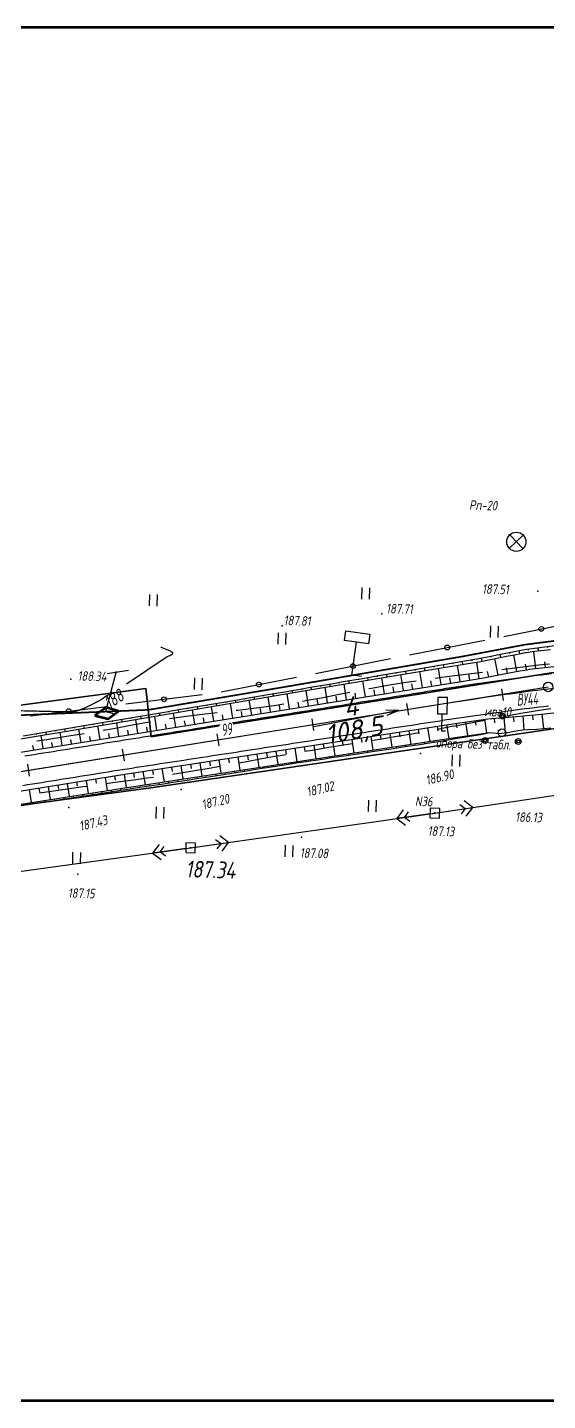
# Model space of a CAD drawing. Header units: millimetres. Extents: x 1808 to 2910, y -1045 to 155.
# Drawn here: x 2580.8 to 2689.1, y -535.7 to -249.8 of the extents above; entities that cross this region are included whole.
import ezdxf

# ---------------------------------------------------------------- set-up
doc = ezdxf.new("R2010")
doc.units = ezdxf.units.MM
doc.linetypes.add('CONTI', pattern=[0])
for name, color, linetype, lineweight in [('10', 1, 'Continuous', 35), ('КОПИЯ_ОСЬ_13_ОТКОСЫ', 7, 'Continuous', 30), ('КОПИЯ_ОСЬ_ГРАНИЦЫ_ПОЛОС', 7, 'Continuous', 30), ('ОСЬ_ВЕРХ_ПОКРЫТИЯ_ГРАНИЦЫ_ПОЛОС', 7, 'Continuous', 30), ('ОСЬ_ВЕРХ_ПОКРЫТИЯ_ОСЬ', 1, 'Continuous', 30), ('Уклоны ПЧ', 5, 'Continuous', 30)]:
    doc.layers.add(name, color=color, linetype=linetype, lineweight=lineweight)
for name, color, linetype in [('_Оформление', 7, 'Continuous'), ('_Ростелеком', 6, 'Continuous'), ('GOR_BDEFAULT', 212, 'CONTI'), ('NAD_MDEFAULT', 7, 'CONTI'), ('PI_OTDEFAULT', 172, 'CONTI'), ('PI_TTDEFAULT', 5, 'CONTI'), ('PLN_O', 7, 'CONTI'), ('SIT_LDEFAULT', 7, 'CONTI'), ('USLZNDEFAULT', 7, 'CONTI'), ('ZAPSKDEFAULT', 7, 'CONTI'), ('КОПИЯ_ОСЬ_ТАНГЕНСЫ', 1, 'Continuous'), ('ОСЬ_ВЕРХ_ПОКРЫТИЯ_ОТКОСЫ', 7, 'Continuous'), ('ОСЬ_ВЕРХ_ПОКРЫТИЯ_ПИКЕТЫ', 1, 'Continuous')]:
    doc.layers.add(name, color=color, linetype=linetype)
doc.styles.add('eskd', font='isocpeur.ttf', dxfattribs={"width": 1.2, "height": 2})
doc.styles.add('SHRFT', font='isocpeui.ttf')
doc.styles.get("Standard").update_dxf_attribs({"font": 'isocpeui.ttf'})
doc.styles.add('ГОСТ', font='isocpeur.ttf', dxfattribs={"height": 4})
doc.linetypes.add('Связь', pattern='A,12.5,[130,ltypeshp.shx,S=1,R=-30,X=0,Y=0.9],1,[130,ltypeshp.shx,S=1,R=-30,X=0,Y=0.9],1,[130,ltypeshp.shx,S=1,R=-30,X=0,Y=0.9],4.5', length=19)

# ---------------------------------------------------------------- blocks, each defined once
blk = doc.blocks.new('BL_2011')
at = {"color": 0}
for p, q in [((0, 0), (0, 2.4)), ((1.6, 0), (1.6, 2.4))]:
    blk.add_line(p, q, dxfattribs=at)
blk = doc.blocks.new('BL_2009')
at = {"color": 0}
for centre, radius in [((0, 3.46), 0.6), ((0, 3.46), 0.3), ((0, 0), 0.8), ((-3.46, -1.74), 0.6), ((-3.46, -1.74), 0.3), ((3.46, -1.74), 0.6), ((3.46, -1.74), 0.3)]:
    blk.add_circle(centre, radius, dxfattribs=at)
blk = doc.blocks.new('BL_7')
at = {"color": 0}
for p, q in [((-1.4, 1.4), (1.4, -1.4)), ((-1.4, -1.4), (1.4, 1.4))]:
    blk.add_line(p, q, dxfattribs=at)
blk.add_circle((0, 0), 2, dxfattribs=at)
blk = doc.blocks.new('BL_27')
at = {"color": 0}
for p, q in [((1, 1), (-1, 1)), ((-1, 1), (-1, -1)), ((1, -1), (1, 1)), ((-1, -1), (1, -1))]:
    blk.add_line(p, q, dxfattribs=at)
blk.add_circle((0, 0), 0.1, dxfattribs=at)
blk = doc.blocks.new('BL_12')
at = {"color": 0}
for p, q in [((1, 7), (-1, 7)), ((-1, 7), (-1, 3.6)), ((1, 3.6), (1, 7)), ((-1, 3.6), (0, 3.6)), ((0, 0), (0, 3.6)), ((0, 3.6), (1, 3.6)), ((0.8, 0), (0, 0))]:
    blk.add_line(p, q, dxfattribs=at)
blk = doc.blocks.new('BL_13')
at = {"color": 0}
for p, q in [((-2.5, 7), (-2.5, 9)), ((-2.5, 9), (2.5, 9)), ((2.5, 9), (2.5, 7)), ((0, 7), (-2.5, 7)), ((0, 0), (0, 7)), ((2.5, 7), (0, 7)), ((2, 0), (0, 0))]:
    blk.add_line(p, q, dxfattribs=at)
blk = doc.blocks.new('Стрелка')
at = {"layer": 'Уклоны ПЧ', "ltscale": 2}
for points in [[(-0.02, -0.05), (-0.02, 17.97)], [(-0.02, -0.05), (-0.58, 2.62)], [(-0.02, -0.05), (0.53, 2.62)]]:
    blk.add_lwpolyline(points, dxfattribs=at)

msp = doc.modelspace()

# ---------------------------------------------------------------- linework, layer by layer
at = {"layer": '10'}
for points in [[(2720.01, -381.89), (2689.9, -384.17), (2672.23, -386.99), (2623.66, -394.75)], [(2620.73, -395.22), (2606.59, -397.47), (2605.44, -387.39), (2553.12, -394.32), (2438.15, -413.26), (2438.66, -422.99), (2367.6, -436.36), (2276.23, -453.66), (2230.16, -457.47), (2219.73, -457.12), (2144.44, -454.6), (2029.16, -435.48), (1971.45, -421.43), (1894.92, -402.16), (1897.04, -393.04), (1863.68, -385.03)], [(2836.91, -383.88), (2819.46, -391.04), (2781.15, -396), (2691.22, -405.87), (2692.7, -395.44), (2606.46, -408.13), (2606.46, -408.13), (2531.72, -418.13), (2464.56, -429.19), (2448.04, -431.91), (2378.95, -444.91), (2369.55, -446.68), (2369.33, -456.96), (2288.52, -472.64), (2240.01, -477.5)], [(2288.52, -472.64), (2369.33, -456.96), (2369.55, -446.68), (2378.95, -444.91), (2448.04, -431.91), (2464.56, -429.19), (2531.72, -418.13), (2606.46, -408.13), (2606.46, -408.13), (2692.7, -395.44), (2691.22, -405.87), (2781.15, -396), (2819.46, -391.04), (2836.91, -383.88)]]:
    msp.add_lwpolyline(points, dxfattribs=at)
at = {"layer": '_Оформление', "lineweight": 70, "ltscale": 200}
msp.add_lwpolyline([(2874.19, -249.78), (1824.77, -249.78), (1824.77, -535.66), (2874.19, -535.66)], close=True, dxfattribs=at)
at = {"layer": '_Ростелеком', "color": 5, "linetype": 'Связь', "const_width": 0.35}
msp.add_lwpolyline([(2834.25, -366.64), (2803.91, -370.42), (2755.07, -373.59), (2745.15, -373.42), (2702.58, -375.96), (2684.43, -378.29), (2671.55, -380.72), (2634.25, -387.11), (2605.99, -391.86), (2578.38, -393.01), (2544.61, -398.26), (2501.7, -405.21), (2471.17, -410.45), (2438.48, -419.6), (2405.8, -425.35), (2370.72, -431.58), (2340.52, -436.8), (2307.56, -442.93)], dxfattribs=at)
at = {"layer": '_Ростелеком', "ltscale": 0.25}
for points in [[(2599.25, -383.86), (2597.05, -392.23), (2598.7, -392.62)], [(2597.39, -384.32), (2601.81, -383.59)]]:
    msp.add_lwpolyline(points, dxfattribs=at)
at = {"layer": '_Ростелеком', "linetype": 'ByBlock', "lineweight": 100, "ltscale": 0.25}
msp.add_lwpolyline([(2594.85, -393.03), (2597.61, -393.7), (2599.76, -392.16), (2597.16, -391.38), (2594.85, -393.03)], dxfattribs=at)
at = {"layer": 'GOR_BDEFAULT', "color": 212, "elevation": 188, "flags": 128}
for points in [[(2608.55, -378.77), (2608.68, -378.82), (2608.82, -378.87), (2608.98, -378.93), (2609.15, -379), (2609.32, -379.07), (2609.5, -379.13), (2609.68, -379.21), (2609.86, -379.29), (2610.03, -379.36), (2610.2, -379.45), (2610.36, -379.52), (2610.5, -379.6), (2610.64, -379.67), (2610.75, -379.75), (2610.86, -379.82), (2610.93, -379.88), (2610.99, -379.94), (2611.02, -380), (2611.04, -380.06), (2611.05, -380.12), (2611.05, -380.16), (2611.02, -380.2), (2611, -380.25), (2610.97, -380.29), (2610.92, -380.33), (2610.87, -380.36), (2610.83, -380.4), (2610.78, -380.42), (2610.73, -380.45), (2610.69, -380.47), (2610.42, -380.6), (2610.33, -380.63), (2610.24, -380.67), (2610.14, -380.7), (2610.04, -380.76), (2609.93, -380.82), (2601.45, -386.48)], [(2598.45, -388.26), (2598, -388.55), (2597.58, -388.81), (2597.22, -389.04), (2596.91, -389.24), (2596.63, -389.42), (2596.39, -389.57), (2596.19, -389.69), (2596.01, -389.81), (2595.85, -389.9), (2595.72, -389.97), (2595.6, -390.04), (2595.5, -390.09), (2595.42, -390.14), (2595.33, -390.19), (2595.24, -390.23), (2595.17, -390.28), (2595.08, -390.31), (2595.01, -390.36), (2594.92, -390.4), (2594.83, -390.45), (2594.75, -390.48), (2594.66, -390.53), (2594.59, -390.57), (2594.5, -390.62), (2594.4, -390.66), (2594.32, -390.7), (2594.23, -390.75), (2594.15, -390.8), (2594.06, -390.84), (2593.96, -390.89), (2593.88, -390.93), (2593.78, -390.97), (2593.69, -391.02), (2593.59, -391.07), (2593.5, -391.11), (2593.4, -391.16), (2593.31, -391.21), (2593.22, -391.25), (2593.12, -391.29), (2593.01, -391.34), (2592.92, -391.39), (2592.82, -391.43), (2592.72, -391.49), (2592.61, -391.53), (2592.52, -391.57), (2592.41, -391.62), (2592.3, -391.66), (2592.2, -391.72), (2592.1, -391.76), (2591.99, -391.81), (2591.87, -391.85), (2591.76, -391.89), (2591.66, -391.94), (2591.54, -391.98), (2591.42, -392.02), (2591.31, -392.05), (2591.19, -392.09), (2591.07, -392.11), (2590.95, -392.15), (2590.82, -392.17), (2590.7, -392.19), (2590.57, -392.21), (2590.44, -392.23), (2590.31, -392.24), (2590.18, -392.26), (2590.05, -392.27), (2589.91, -392.27), (2589.77, -392.28), (2589.63, -392.28), (2589.5, -392.28), (2589.36, -392.29), (2589.21, -392.29), (2589.07, -392.29), (2588.92, -392.29), (2588.78, -392.28), (2588.63, -392.28), (2588.49, -392.28), (2588.33, -392.28), (2588.18, -392.28), (2588.03, -392.28), (2587.88, -392.28), (2587.73, -392.27), (2587.57, -392.27), (2587.42, -392.27), (2587.26, -392.27), (2587.1, -392.27), (2586.95, -392.26), (2586.79, -392.26), (2586.64, -392.25), (2586.48, -392.25), (2586.31, -392.25), (2586.16, -392.25), (2585.99, -392.24), (2585.82, -392.24), (2585.63, -392.22), (2585.43, -392.23), (2585.23, -392.22), (2585, -392.21), (2584.75, -392.21), (2584.48, -392.2), (2584.19, -392.19), (2583.86, -392.19), (2583.52, -392.18), (2583.14, -392.17), (2582.71, -392.16), (2582.26, -392.15), (2581.78, -392.14), (2581.27, -392.13), (2580.73, -392.11), (2580.18, -392.1), (2579.61, -392.09), (2579.04, -392.08), (2578.46, -392.06), (2577.89, -392.06), (2577.31, -392.04), (2576.76, -392.03), (2576.21, -392.02), (2575.68, -392), (2575.19, -391.99), (2574.72, -391.98), (2574.28, -391.97), (2573.88, -391.97), (2573.5, -391.96), (2573.15, -391.96), (2572.83, -391.96), (2572.53, -391.96), (2572.26, -391.99), (2572, -392), (2571.75, -392.03), (2571.52, -392.07), (2571.31, -392.12), (2571.1, -392.18), (2570.9, -392.26), (2570.71, -392.35), (2570.52, -392.45), (2570.33, -392.57), (2570.14, -392.69), (2569.95, -392.83), (2569.76, -392.97), (2569.57, -393.13), (2569.37, -393.26), (2569.18, -393.42), (2568.97, -393.55), (2568.77, -393.68), (2568.56, -393.8), (2568.35, -393.9), (2568.12, -393.98), (2567.9, -394.04), (2567.67, -394.07), (2567.43, -394.07), (2567.17, -394.05), (2566.92, -394), (2566.66, -393.92), (2566.4, -393.82), (2566.12, -393.71), (2565.86, -393.57), (2565.58, -393.43), (2565.31, -393.28), (2565.04, -393.12), (2564.78, -392.96), (2564.52, -392.81), (2564.26, -392.65), (2564.01, -392.51), (2563.77, -392.38), (2563.53, -392.26), (2563.31, -392.16), (2563.11, -392.08), (2562.91, -392.02), (2562.72, -391.96), (2562.53, -391.93), (2562.35, -391.9), (2562.17, -391.88), (2562, -391.87), (2561.84, -391.88), (2561.67, -391.89), (2561.52, -391.91), (2561.36, -391.92), (2561.21, -391.95), (2561.05, -391.98), (2560.9, -392), (2560.74, -392.03), (2560.59, -392.06), (2560.43, -392.09), (2560.27, -392.12), (2560.11, -392.15), (2559.95, -392.17), (2559.8, -392.2), (2559.63, -392.23), (2559.47, -392.26), (2559.3, -392.29), (2559.14, -392.31), (2558.96, -392.34), (2558.79, -392.38), (2558.62, -392.4), (2558.45, -392.43), (2558.28, -392.46), (2558.1, -392.5), (2557.91, -392.52), (2557.72, -392.56), (2557.5, -392.59), (2557.27, -392.62), (2557.01, -392.66), (2556.73, -392.69), (2556.41, -392.73), (2556.07, -392.78), (2555.69, -392.82), (2555.27, -392.86), (2554.79, -392.91), (2554.29, -392.96), (2553.72, -393.01), (2553.1, -393.06), (2552.44, -393.12), (2551.74, -393.18), (2551, -393.24), (2550.24, -393.31), (2549.46, -393.38), (2548.67, -393.43), (2547.88, -393.5), (2547.1, -393.57), (2546.32, -393.63), (2545.57, -393.7), (2544.84, -393.75), (2544.14, -393.82), (2543.5, -393.87), (2542.89, -393.93), (2542.35, -393.98), (2541.86, -394.03), (2541.41, -394.09), (2541.01, -394.13), (2540.66, -394.18), (2540.33, -394.21), (2540.05, -394.25), (2539.79, -394.29), (2539.56, -394.33), (2539.35, -394.37), (2539.16, -394.41), (2538.98, -394.44), (2538.82, -394.47), (2538.67, -394.51), (2538.51, -394.55), (2538.36, -394.58), (2538.2, -394.61), (2538.04, -394.65), (2537.88, -394.69), (2537.73, -394.72), (2537.56, -394.76), (2537.4, -394.79), (2537.24, -394.84), (2537.08, -394.87), (2536.92, -394.91), (2536.75, -394.95), (2536.59, -394.99), (2536.42, -395.03), (2536.26, -395.07), (2536.1, -395.11), (2535.93, -395.16), (2535.76, -395.19), (2535.59, -395.23), (2535.42, -395.28), (2535.25, -395.32), (2535.07, -395.36), (2534.9, -395.4), (2534.74, -395.45), (2534.56, -395.5), (2534.38, -395.54), (2534.21, -395.59), (2534.03, -395.64), (2533.86, -395.69), (2533.68, -395.73), (2533.51, -395.78), (2533.33, -395.83), (2533.15, -395.88), (2532.97, -395.94), (2532.79, -395.99), (2532.61, -396.04), (2532.42, -396.1), (2532.24, -396.15), (2532.06, -396.21), (2531.87, -396.26), (2531.69, -396.32), (2531.5, -396.38), (2531.32, -396.45), (2531.13, -396.51), (2530.93, -396.58), (2530.75, -396.65), (2530.56, -396.72), (2530.36, -396.79), (2530.17, -396.87), (2529.97, -396.95), (2529.77, -397.03), (2529.57, -397.11), (2529.37, -397.19), (2529.17, -397.28), (2528.97, -397.37), (2528.76, -397.46), (2528.55, -397.55), (2528.34, -397.64), (2528.13, -397.74), (2527.92, -397.83), (2527.7, -397.93), (2527.48, -398.04), (2527.26, -398.13), (2527.04, -398.24), (2526.81, -398.35), (2526.58, -398.45), (2526.35, -398.56), (2526.12, -398.67), (2525.88, -398.79), (2525.64, -398.91), (2525.4, -399.02), (2525.15, -399.14), (2524.91, -399.25), (2524.66, -399.37), (2524.41, -399.5), (2524.15, -399.63), (2523.9, -399.75), (2523.63, -399.88), (2523.37, -400.01), (2523.1, -400.14), (2522.84, -400.27), (2522.58, -400.39), (2522.32, -400.52), (2522.07, -400.64), (2521.81, -400.76), (2521.56, -400.87), (2521.32, -400.98), (2521.08, -401.08), (2520.85, -401.17), (2520.63, -401.26), (2520.42, -401.35), (2520.21, -401.42), (2520.01, -401.49), (2519.82, -401.54), (2519.64, -401.6), (2519.48, -401.64), (2519.31, -401.68), (2519.17, -401.72), (2519.02, -401.76), (2518.87, -401.79), (2518.75, -401.84), (2518.62, -401.87), (2518.5, -401.91), (2518.39, -401.95), (2518.28, -401.99), (2518.18, -402.05), (2518.09, -402.1), (2518, -402.16), (2517.92, -402.22), (2517.84, -402.29), (2517.77, -402.35), (2517.7, -402.43), (2517.64, -402.49), (2517.58, -402.56), (2517.53, -402.63), (2517.48, -402.69), (2517.44, -402.76), (2517.4, -402.83), (2517.36, -402.89), (2517.32, -402.94), (2517.3, -402.98)]]:
    msp.add_lwpolyline(points, dxfattribs=at)
at = {"layer": 'PI_TTDEFAULT', "color": 5}
for p in [(2687.12, -367.12, 187.51), (2633.83, -374.36, 187.81), (2654.62, -371.89, 187.71), (2589.81, -385.5, 188.34), (2662.71, -400.96, 186.9), (2612.84, -408.43, 187.2), (2589.42, -412.17, 187.43), (2665.65, -413.35, 187.13), (2637.91, -418.38, 187.09), (2614.79, -420.59, 187.34), (2591.27, -426.08, 187.15)]:
    msp.add_point(p, dxfattribs=at)
at = {"layer": 'PLN_O'}
for p, q in [((2680.01, -376.56), (2693.49, -373.9)), ((2660.39, -380.41), (2676.08, -377.33)), ((2640.77, -384.28), (2656.46, -381.2)), ((2621.15, -388.14), (2636.84, -385.06)), ((2601.3, -390.64), (2617.18, -388.67)), ((2581.45, -393.11), (2597.33, -391.14))]:
    msp.add_line(p, q, dxfattribs=at)
for centre in [(2687.86, -375.01), (2668.23, -378.87), (2648.61, -382.74), (2628.99, -386.6), (2589.39, -392.12), (2609.24, -389.66)]:
    msp.add_circle(centre, 0.5, dxfattribs=at)
at = {"layer": 'SIT_LDEFAULT', "color": 7}
for p, q in [((2687.36, -382.59), (2682.86, -383.14)), ((2689.53, -382.33), (2687.36, -382.59)), ((2661.76, -385.87), (2659.18, -386.24)), ((2667.64, -385.08), (2665.71, -385.34)), ((2672.7, -384.42), (2667.64, -385.07)), ((2675.62, -384.05), (2672.7, -384.42)), ((2682.86, -383.14), (2679.59, -383.55)), ((2645.76, -388.68), (2642.4, -389.33)), ((2647.95, -388.25), (2645.76, -388.68)), ((2652.45, -387.39), (2651.88, -387.5)), ((2655.81, -386.79), (2652.45, -387.4)), ((2659.19, -386.23), (2655.82, -386.78)), ((2628.45, -391.49), (2624.63, -391.96)), ((2632.17, -391), (2628.45, -391.49)), ((2634.18, -390.71), (2632.17, -391)), ((2639.05, -389.94), (2638.12, -390.09)), ((2642.4, -389.33), (2639.05, -389.94)), ((2687.87, -391.85), (2689.84, -391.58)), ((2606.42, -394.4), (2605.35, -394.58)), ((2610.86, -393.69), (2610.36, -393.76)), ((2613.85, -393.27), (2610.86, -393.69)), ((2617.22, -392.85), (2613.85, -393.27)), ((2620.28, -392.48), (2617.22, -392.85)), ((2624.63, -391.96), (2624.25, -392)), ((2669.53, -395.23), (2674.19, -394.32)), ((2674.19, -394.32), (2676.04, -393.98)), ((2679.96, -393.23), (2683.58, -392.57)), ((2683.58, -392.57), (2687.87, -391.85)), ((2591.62, -396.99), (2588.5, -397.49)), ((2592.63, -396.82), (2591.62, -396.99)), ((2597.12, -396.05), (2596.57, -396.15)), ((2599.86, -395.57), (2597.12, -396.06)), ((2602.61, -395.07), (2599.86, -395.57)), ((2605.35, -394.58), (2602.61, -395.06)), ((2654.23, -397.94), (2657.77, -397.36)), ((2657.77, -397.36), (2661.31, -396.77)), ((2661.31, -396.77), (2662.29, -396.59)), ((2666.21, -395.86), (2669.53, -395.22)), ((2584.74, -398.08), (2582.75, -398.39)), ((2588.5, -397.49), (2584.74, -398.08)), ((2638.61, -400.46), (2640.08, -400.22)), ((2640.08, -400.22), (2643.59, -399.65)), ((2643.59, -399.65), (2647.12, -399.09)), ((2647.12, -399.09), (2648.47, -398.87)), ((2652.43, -398.23), (2654.23, -397.94)), ((2624.81, -402.88), (2626.07, -402.65)), ((2626.07, -402.66), (2629.59, -402.02)), ((2629.59, -402.02), (2633.1, -401.39)), ((2633.1, -401.4), (2634.65, -401.13)), ((2605.71, -406.04), (2607.06, -405.85)), ((2611.01, -405.26), (2612.32, -405.06)), ((2612.32, -405.06), (2615.67, -404.51)), ((2615.67, -404.51), (2619.09, -403.92)), ((2619.09, -403.92), (2620.88, -403.6)), ((2665.65, -413.35), (2718.03, -405.52)), ((2583.28, -409.13), (2585.71, -408.78)), ((2585.71, -408.78), (2589.12, -408.29)), ((2589.12, -408.29), (2592.43, -407.83)), ((2592.43, -407.83), (2593.18, -407.73)), ((2597.15, -407.2), (2599.07, -406.94)), ((2599.07, -406.94), (2602.39, -406.49)), ((2602.39, -406.49), (2605.71, -406.04)), ((2670.85, -411.56), (2671.99, -412.41)), ((2673.56, -412.17), (2671.75, -410.82)), ((2614.79, -420.59), (2665.65, -413.35)), ((2659.09, -412.67), (2657.73, -414.47)), ((2664.66, -413.49), (2657.73, -414.47)), ((2657.73, -414.47), (2659.54, -415.84)), ((2659.32, -414.25), (2660.17, -413.12)), ((2660.45, -415.1), (2659.32, -414.25)), ((2666.65, -413.21), (2673.56, -412.17)), ((2671.99, -412.41), (2671.14, -413.54)), ((2672.22, -413.98), (2673.56, -412.17)), ((2608.23, -419.88), (2606.87, -421.68)), ((2615.78, -420.45), (2622.71, -419.46)), ((2619.99, -418.84), (2621.12, -419.69)), ((2621.12, -419.69), (2620.27, -420.81)), ((2622.71, -419.46), (2620.9, -418.1)), ((2621.35, -421.27), (2622.71, -419.46)), ((2564.28, -427.53), (2614.79, -420.59)), ((2613.8, -420.72), (2606.87, -421.68)), ((2606.87, -421.68), (2608.66, -423.04)), ((2608.45, -421.45), (2609.3, -420.33)), ((2609.58, -422.31), (2608.45, -421.45))]:
    msp.add_line(p, q, dxfattribs=at)
at = {"layer": 'КОПИЯ_ОСЬ_13_ОТКОСЫ'}
for points in [[(2560.23, -401.02), (2588.16, -396.44), (2598.02, -394.78), (2637.45, -388.06), (2667.06, -383.12), (2670.53, -382.55), (2673.03, -382.15), (2674.93, -381.85), (2676.92, -381.44), (2678.91, -381.04), (2680.91, -380.64), (2681.92, -380.44), (2683.93, -380.06), (2684.16, -380.01), (2684.47, -379.95), (2684.78, -379.9), (2685.95, -379.74), (2687.07, -379.6), (2689.73, -379.29)], [(2560.23, -401.02), (2588.16, -396.44), (2598.02, -394.78), (2637.45, -388.06), (2667.06, -383.12), (2670.53, -382.55), (2673.03, -382.15), (2674.93, -381.85), (2676.92, -381.44), (2678.91, -381.04), (2680.91, -380.64), (2681.92, -380.44), (2683.93, -380.06), (2684.16, -380.01), (2684.47, -379.95), (2684.78, -379.9), (2685.95, -379.74), (2687.07, -379.6), (2689.73, -379.29)], [(2579.89, -397.29), (2588.07, -395.89), (2597.93, -394.23), (2598.92, -394.08), (2606.81, -392.74), (2609.77, -392.25), (2610.75, -392.09), (2624.56, -389.75), (2630.48, -388.76), (2634.42, -388.09), (2638.36, -387.41), (2639.35, -387.24), (2642.3, -386.73), (2643.29, -386.56), (2645.26, -386.23), (2646.25, -386.05), (2649.2, -385.55), (2650.19, -385.37), (2652.16, -385.04), (2653.15, -384.87), (2658.08, -384.03), (2659.06, -383.86), (2667.46, -382.42), (2671.93, -381.67), (2674.83, -381.19), (2677.32, -380.68), (2678.62, -380.42), (2684.35, -379.32), (2684.86, -379.23), (2686.99, -378.94), (2690.64, -378.48)], [(2681.18, -379.93), (2681.22, -380.14)], [(2683.15, -379.55), (2683.27, -380.19)], [(2685.11, -379.19), (2685.14, -379.41)], [(2686.72, -383.25), (2686.29, -379.7)], [(2687.1, -378.92), (2687.18, -379.59)], [(2689.08, -378.67), (2689.11, -378.89)], [(2555.01, -404.55), (2668.09, -386.42), (2672.06, -385.8), (2674.54, -385.43), (2675.44, -385.29), (2677.91, -384.8), (2683.38, -383.77), (2684.88, -383.5), (2685.38, -383.42), (2687.93, -383.11), (2690.49, -382.82)], [(2665.44, -382.77), (2665.47, -382.97)], [(2667.41, -382.43), (2667.52, -383.04)], [(2669.38, -382.1), (2669.42, -382.3)], [(2670.96, -385.98), (2670.42, -382.57)], [(2671.35, -381.76), (2671.46, -382.4)], [(2673.33, -381.44), (2673.36, -381.65)], [(2674.91, -385.37), (2674.4, -381.94)], [(2675.3, -381.1), (2675.43, -381.75)], [(2677.26, -380.7), (2677.3, -380.91)], [(2678.84, -384.63), (2678.19, -381.18)], [(2679.22, -380.31), (2679.34, -380.95)], [(2682.77, -383.89), (2682.12, -380.41)], [(2684.74, -383.53), (2684.53, -382.37)], [(2688.71, -383.02), (2688.57, -381.84)], [(2647.7, -385.8), (2647.79, -386.33)], [(2649.67, -385.46), (2649.7, -385.64)], [(2651.21, -389.13), (2650.68, -385.85)], [(2651.64, -385.13), (2651.73, -385.68)], [(2653.61, -384.79), (2653.64, -384.97)], [(2655.16, -388.5), (2654.63, -385.19)], [(2655.58, -384.45), (2655.68, -385.02)], [(2657.55, -384.12), (2657.59, -384.3)], [(2659.11, -387.86), (2658.57, -384.53)], [(2659.52, -383.78), (2659.62, -384.36)], [(2661.5, -383.44), (2661.53, -383.64)], [(2663.06, -387.23), (2662.52, -383.88)], [(2663.47, -383.1), (2663.57, -383.7)], [(2665.03, -386.92), (2664.85, -385.8)], [(2667.01, -386.6), (2666.46, -383.22)], [(2668.98, -386.29), (2668.8, -385.16)], [(2672.93, -385.67), (2672.76, -384.53)], [(2676.88, -385.01), (2676.65, -383.87)], [(2680.81, -384.26), (2680.59, -383.11)], [(2631.93, -388.52), (2632.01, -388.99)], [(2633.9, -388.18), (2633.93, -388.34)], [(2635.41, -391.66), (2634.9, -388.49)], [(2635.87, -387.84), (2635.95, -388.31)], [(2637.84, -387.5), (2637.87, -387.66)], [(2639.36, -391.03), (2638.84, -387.82)], [(2639.81, -387.16), (2639.9, -387.65)], [(2641.78, -386.82), (2641.81, -386.99)], [(2643.31, -390.4), (2642.79, -387.17)], [(2643.75, -386.48), (2643.84, -386.99)], [(2645.73, -386.14), (2645.76, -386.31)], [(2647.26, -389.76), (2646.74, -386.51)], [(2649.23, -389.45), (2649.06, -388.36)], [(2653.18, -388.81), (2653.01, -387.72)], [(2657.13, -388.18), (2656.95, -387.08)], [(2661.08, -387.55), (2660.9, -386.44)], [(2614.18, -391.51), (2614.21, -391.68)], [(2616.15, -391.17), (2616.24, -391.68)], [(2618.12, -390.84), (2618.15, -391.01)], [(2619.61, -394.2), (2619.13, -391.18)], [(2620.09, -390.51), (2620.18, -391)], [(2622.07, -390.17), (2622.09, -390.34)], [(2623.56, -393.56), (2623.07, -390.51)], [(2624.04, -389.84), (2624.12, -390.33)], [(2626.01, -389.51), (2626.04, -389.67)], [(2627.51, -392.93), (2627.01, -389.84)], [(2627.98, -389.18), (2628.06, -389.66)], [(2629.48, -392.61), (2629.32, -391.58)], [(2629.96, -388.85), (2629.98, -389.01)], [(2631.46, -392.3), (2630.96, -389.16)], [(2633.43, -391.98), (2633.27, -390.94)], [(2637.38, -391.35), (2637.21, -390.29)], [(2641.33, -390.71), (2641.16, -389.65)], [(2645.28, -390.08), (2645.11, -389)], [(2556.28, -412.45), (2599.74, -405.48), (2669.91, -394.72), (2676.69, -393.72), (2682.62, -393.21), (2684.1, -393.1), (2685.58, -393), (2686.56, -392.93), (2688.52, -392.7), (2692.93, -392.22)], [(2596.43, -394.49), (2596.52, -395.04)], [(2598.4, -394.16), (2598.43, -394.34)], [(2600.37, -393.83), (2600.46, -394.37)], [(2602.34, -393.49), (2602.37, -393.67)], [(2603.81, -396.73), (2603.35, -393.87)], [(2604.32, -393.16), (2604.41, -393.69)], [(2606.29, -392.82), (2606.32, -393)], [(2607.76, -396.1), (2607.3, -393.2)], [(2608.26, -392.5), (2608.35, -393.02)], [(2610.23, -392.17), (2610.26, -392.35)], [(2611.71, -395.46), (2611.24, -392.53)], [(2612.21, -391.84), (2612.29, -392.35)], [(2613.69, -395.15), (2613.53, -394.17)], [(2615.66, -394.83), (2615.18, -391.86)], [(2617.64, -394.51), (2617.48, -393.52)], [(2621.58, -393.88), (2621.42, -392.88)], [(2625.53, -393.25), (2625.37, -392.23)], [(2672.08, -394.4), (2672.5, -397.23)], [(2674.06, -394.11), (2674.2, -395.05)], [(2676.04, -393.81), (2676.46, -396.67)], [(2678.03, -393.6), (2678.11, -394.56)], [(2680.02, -393.43), (2680.29, -396.63)], [(2682.01, -393.27), (2682.1, -394.33)], [(2684, -393.11), (2684.22, -395.99)], [(2686, -392.97), (2686.06, -393.93)], [(2687.99, -392.77), (2688.33, -395.73)], [(2325.97, -455.29), (2355.54, -450.23), (2385.09, -445.03), (2483.52, -427.41), (2522.93, -420.57), (2533.23, -418.84), (2543.53, -417.15), (2573.63, -412.38), (2600.17, -408.2), (2640.71, -402.08), (2670.35, -397.55), (2673.3, -397.11), (2677.12, -396.6)], [(2562.38, -414.43), (2590.35, -410.08), (2601.22, -408.41), (2602.21, -408.28), (2603.2, -408.13), (2604.19, -407.97), (2605.18, -407.83), (2606.17, -407.69), (2607.15, -407.53), (2608.14, -407.38), (2609.13, -407.24), (2611.11, -406.93), (2612.1, -406.79), (2613.09, -406.64), (2614.08, -406.49), (2616.05, -406.18), (2618.03, -405.87), (2619.02, -405.72), (2626.92, -404.46), (2627.9, -404.3), (2633.83, -403.37), (2636.8, -402.92), (2638.78, -402.63), (2641.74, -402.18), (2642.73, -402.04), (2643.72, -401.88), (2645.7, -401.6), (2646.69, -401.44), (2648.66, -401.13), (2649.65, -400.99), (2652.62, -400.54), (2654.6, -400.26), (2656.58, -399.95), (2658.56, -399.66), (2660.53, -399.35), (2662.51, -399.04), (2664.98, -398.65), (2666.46, -398.42), (2668.43, -398.11), (2670.39, -397.78), (2674.31, -397.16), (2675.28, -396.97), (2677.12, -396.6)], [(2573.63, -412.38), (2600.17, -408.2), (2640.71, -402.08), (2670.35, -397.55), (2673.3, -397.11), (2676.24, -396.69), (2677.12, -396.6), (2679.14, -396.75), (2680.12, -396.65), (2680.9, -396.55), (2682.54, -396.25), (2683.02, -396.16), (2683.99, -396), (2684.97, -395.96), (2686.93, -395.89), (2689.8, -395.57)], [(2582.62, -396.82), (2582.65, -396.99)], [(2584.06, -399.89), (2583.63, -397.18)], [(2584.59, -396.49), (2584.68, -397.01)], [(2586.57, -396.15), (2586.6, -396.32)], [(2588.01, -399.26), (2587.58, -396.53)], [(2588.54, -395.81), (2588.63, -396.36)], [(2590.51, -395.48), (2590.54, -395.66)], [(2591.96, -398.63), (2591.52, -395.87)], [(2592.48, -395.15), (2592.57, -395.7)], [(2594.45, -394.82), (2594.49, -395)], [(2595.91, -398), (2595.47, -395.21)], [(2597.89, -397.68), (2597.74, -396.75)], [(2599.86, -397.36), (2599.41, -394.55)], [(2601.84, -397.05), (2601.69, -396.11)], [(2605.79, -396.41), (2605.63, -395.46)], [(2609.74, -395.78), (2609.58, -394.81)], [(2654.29, -397.11), (2654.43, -398.06)], [(2656.26, -396.81), (2656.7, -399.64)], [(2658.24, -396.51), (2658.38, -397.45)], [(2660.22, -396.2), (2660.65, -399.04)], [(2662.19, -395.9), (2662.34, -396.84)], [(2664.17, -395.6), (2664.61, -398.43)], [(2666.15, -395.29), (2666.29, -396.24)], [(2668.12, -394.99), (2668.56, -397.83)], [(2670.1, -394.69), (2670.24, -395.63)], [(2673.46, -397.29), (2673.45, -397.22)], [(2675.43, -396.94), (2675.41, -396.83)], [(2582.09, -400.21), (2581.94, -399.31)], [(2586.04, -399.58), (2585.89, -398.67)], [(2589.99, -398.94), (2589.84, -398.03)], [(2593.94, -398.31), (2593.79, -397.39)], [(2634.52, -400.15), (2634.66, -401.08)], [(2636.49, -399.84), (2636.93, -402.65)], [(2638.47, -399.54), (2638.61, -400.48)], [(2640.45, -399.24), (2640.88, -402.06)], [(2642.42, -398.93), (2642.57, -399.87)], [(2644.4, -398.63), (2644.83, -401.45)], [(2646.38, -398.33), (2646.52, -399.27)], [(2648.36, -398.02), (2648.79, -400.85)], [(2650.33, -397.72), (2650.48, -398.66)], [(2652.31, -397.42), (2652.74, -400.24)], [(2655.68, -400.09), (2655.63, -399.8)], [(2657.66, -399.79), (2657.64, -399.69)], [(2659.63, -399.49), (2659.59, -399.2)], [(2661.61, -399.18), (2661.59, -399.08)], [(2663.59, -398.87), (2663.54, -398.59)], [(2665.56, -398.56), (2665.55, -398.47)], [(2667.54, -398.25), (2667.5, -397.99)], [(2669.51, -397.93), (2669.5, -397.84)], [(2671.49, -397.61), (2671.45, -397.39)], [(2616.73, -402.88), (2617.15, -405.64)], [(2618.7, -402.57), (2618.84, -403.49)], [(2620.68, -402.27), (2621.1, -405.04)], [(2622.66, -401.97), (2622.8, -402.89)], [(2624.63, -401.66), (2625.06, -404.44)], [(2626.61, -401.36), (2626.75, -402.29)], [(2628.59, -401.06), (2629.01, -403.85)], [(2630.56, -400.75), (2630.71, -401.68)], [(2632.54, -400.45), (2632.97, -403.25)], [(2635.9, -403.05), (2635.86, -402.81)], [(2637.88, -402.76), (2637.87, -402.68)], [(2639.86, -402.46), (2639.82, -402.22)], [(2641.83, -402.17), (2641.82, -402.09)], [(2643.81, -401.86), (2643.78, -401.61)], [(2645.79, -401.58), (2645.78, -401.5)], [(2647.77, -401.27), (2647.73, -401.01)], [(2649.74, -400.97), (2649.73, -400.89)], [(2651.72, -400.68), (2651.68, -400.41)], [(2653.7, -400.39), (2653.69, -400.3)], [(2596.96, -405.93), (2597.39, -408.63)], [(2598.93, -405.61), (2599.08, -406.51)], [(2600.91, -405.3), (2601.33, -408.02)], [(2602.89, -405), (2603.03, -405.91)], [(2604.86, -404.7), (2605.28, -407.43)], [(2606.84, -404.39), (2606.98, -405.3)], [(2608.82, -404.09), (2609.24, -406.83)], [(2610.79, -403.79), (2610.94, -404.7)], [(2612.77, -403.48), (2613.19, -406.23)], [(2614.75, -403.18), (2614.89, -404.1)], [(2616.14, -406.17), (2616.08, -405.8)], [(2618.12, -405.85), (2618.1, -405.73)], [(2620.1, -405.55), (2620.04, -405.2)], [(2622.07, -405.23), (2622.05, -405.12)], [(2624.05, -404.92), (2624, -404.6)], [(2626.02, -404.6), (2626, -404.5)], [(2628, -404.29), (2627.95, -404.01)], [(2629.97, -403.98), (2629.96, -403.88)], [(2631.95, -403.67), (2631.91, -403.41)], [(2633.92, -403.36), (2633.91, -403.27)], [(2581.16, -408.46), (2581.59, -411.13)], [(2583.14, -408.14), (2583.28, -409.03)], [(2585.11, -407.83), (2585.54, -410.5)], [(2587.09, -407.51), (2587.23, -408.4)], [(2589.06, -407.19), (2589.49, -409.88)], [(2591.04, -406.88), (2591.18, -407.77)], [(2593.01, -406.56), (2593.44, -409.26)], [(2594.99, -406.24), (2595.13, -407.14)], [(2596.37, -409.16), (2596.31, -408.8)], [(2598.35, -408.86), (2598.33, -408.74)], [(2600.32, -408.55), (2600.27, -408.18)], [(2602.3, -408.26), (2602.28, -408.14)], [(2604.28, -407.96), (2604.23, -407.58)], [(2606.26, -407.67), (2606.24, -407.55)], [(2608.24, -407.37), (2608.18, -406.99)], [(2610.21, -407.08), (2610.19, -406.95)], [(2612.19, -406.78), (2612.13, -406.39)], [(2614.17, -406.47), (2614.15, -406.34)], [(2582.53, -411.3), (2582.52, -411.19)], [(2584.51, -410.99), (2584.46, -410.67)], [(2586.49, -410.68), (2586.47, -410.58)], [(2588.46, -410.38), (2588.41, -410.05)], [(2590.44, -410.07), (2590.42, -409.96)], [(2592.42, -409.77), (2592.36, -409.43)], [(2594.39, -409.46), (2594.38, -409.35)]]:
    msp.add_lwpolyline(points, dxfattribs=at)
at = {"layer": 'КОПИЯ_ОСЬ_ГРАНИЦЫ_ПОЛОС'}
for points in [[(2689.97, -384.39), (2688.96, -384.5), (2687.96, -384.62), (2686.96, -384.73), (2685.96, -384.86), (2684.96, -384.98), (2683.96, -385.11), (2682.96, -385.24), (2681.96, -385.37), (2680.96, -385.51), (2679.96, -385.65), (2678.97, -385.79), (2677.97, -385.93), (2676.98, -386.07), (2675.98, -386.22), (2674.99, -386.37), (2674, -386.52), (2673, -386.67), (2672.01, -386.82), (2671.02, -386.98), (2670.03, -387.13), (2669.04, -387.29), (2668.05, -387.44), (2667.06, -387.6), (2666.07, -387.76), (2665.09, -387.92), (2664.1, -388.07), (2663.11, -388.23), (2662.12, -388.39), (2661.14, -388.55), (2660.15, -388.71), (2659.16, -388.86), (2658.18, -389.02), (2657.19, -389.18), (2656.2, -389.34), (2655.22, -389.5), (2654.23, -389.66), (2653.24, -389.81), (2652.26, -389.97), (2651.27, -390.13), (2650.28, -390.29), (2649.29, -390.45), (2648.31, -390.61), (2647.32, -390.76), (2646.33, -390.92), (2645.35, -391.08), (2644.36, -391.24), (2643.37, -391.4), (2642.39, -391.55), (2641.4, -391.71), (2640.41, -391.87), (2639.43, -392.03), (2638.44, -392.19), (2637.45, -392.35), (2636.47, -392.5), (2635.48, -392.66), (2634.49, -392.82), (2633.51, -392.98), (2632.52, -393.14), (2631.53, -393.3), (2630.54, -393.45), (2629.56, -393.61), (2628.57, -393.77), (2627.58, -393.93), (2626.6, -394.09), (2625.61, -394.24), (2624.62, -394.4), (2623.64, -394.56), (2623.49, -394.58)], [(2620.84, -395.01), (2620.68, -395.04), (2619.69, -395.19), (2618.7, -395.35), (2617.72, -395.51), (2616.73, -395.67), (2615.74, -395.83), (2614.75, -395.99), (2613.77, -396.14), (2612.78, -396.3), (2611.79, -396.46), (2610.81, -396.62), (2609.82, -396.78), (2608.83, -396.93), (2607.85, -397.09), (2606.86, -397.25), (2605.87, -397.41), (2604.89, -397.57), (2603.9, -397.73), (2602.91, -397.88), (2601.93, -398.04), (2600.94, -398.2), (2599.95, -398.36), (2598.97, -398.52), (2597.98, -398.68), (2596.99, -398.83), (2596, -398.99), (2595.02, -399.15), (2594.03, -399.31), (2593.04, -399.47), (2592.06, -399.62), (2591.07, -399.78), (2590.08, -399.94), (2589.1, -400.1), (2588.11, -400.26), (2587.12, -400.42), (2586.14, -400.57), (2585.15, -400.73), (2584.16, -400.89), (2583.18, -401.05), (2582.19, -401.21), (2581.2, -401.37), (2580.21, -401.52)]]:
    msp.add_lwpolyline(points, dxfattribs=at)
at = {"layer": 'КОПИЯ_ОСЬ_ТАНГЕНСЫ'}
msp.add_line((2532.38, -412.23), (2689.27, -387.08), dxfattribs=at)
msp.add_circle((2689.27, -387.08), 1, dxfattribs=at)
at = {"layer": 'ОСЬ_ВЕРХ_ПОКРЫТИЯ_ГРАНИЦЫ_ПОЛОС'}
for points in [[(2555.01, -404.55), (2668.09, -386.42), (2672.06, -385.8), (2674.54, -385.43), (2675.44, -385.29), (2677.91, -384.8), (2683.38, -383.77), (2684.88, -383.5), (2685.38, -383.42), (2687.93, -383.11), (2690.49, -382.82)], [(2689.32, -391.1), (2688.34, -391.22), (2687.36, -391.33), (2686.38, -391.44), (2685.4, -391.56), (2684.42, -391.68), (2683.44, -391.8), (2682.45, -391.93), (2681.47, -392.05), (2680.49, -392.18), (2679.51, -392.32), (2678.52, -392.45), (2677.54, -392.59), (2676.56, -392.73), (2675.58, -392.87), (2674.59, -393.01), (2673.61, -393.15), (2672.63, -393.3), (2671.64, -393.44), (2670.66, -393.59), (2669.67, -393.74), (2668.69, -393.89), (2667.7, -394.04), (2666.72, -394.19), (2665.73, -394.34), (2664.74, -394.49), (2663.76, -394.64), (2662.77, -394.8), (2661.78, -394.95), (2660.79, -395.1), (2659.81, -395.25), (2658.82, -395.4), (2657.83, -395.55), (2656.84, -395.7), (2655.86, -395.86), (2654.87, -396.01), (2653.88, -396.16), (2652.89, -396.31), (2651.91, -396.46), (2650.92, -396.61), (2649.93, -396.77), (2648.95, -396.92), (2647.96, -397.07), (2646.97, -397.22), (2645.98, -397.37), (2645, -397.52), (2644.01, -397.67), (2643.02, -397.83), (2642.03, -397.98), (2641.05, -398.13), (2640.06, -398.28), (2639.07, -398.43), (2638.08, -398.58), (2637.1, -398.74), (2636.11, -398.89), (2635.12, -399.04), (2634.13, -399.19), (2633.15, -399.34), (2632.16, -399.49), (2631.17, -399.65), (2630.19, -399.8), (2629.2, -399.95), (2628.21, -400.1), (2627.22, -400.25), (2626.24, -400.4), (2625.25, -400.55), (2624.26, -400.71), (2623.27, -400.86), (2622.29, -401.01), (2621.3, -401.16), (2620.31, -401.31), (2619.32, -401.46), (2618.34, -401.62), (2617.35, -401.77), (2616.36, -401.92), (2615.38, -402.07), (2614.39, -402.22), (2613.4, -402.37), (2612.41, -402.53), (2611.43, -402.68), (2610.44, -402.83), (2609.45, -402.98), (2608.46, -403.13), (2607.48, -403.28), (2606.49, -403.43), (2605.5, -403.59), (2604.51, -403.74), (2603.53, -403.89), (2602.54, -404.04), (2601.55, -404.19), (2600.57, -404.34), (2599.58, -404.5), (2598.59, -404.65), (2597.6, -404.81), (2596.62, -404.97), (2595.63, -405.13), (2594.64, -405.29), (2593.66, -405.45), (2592.67, -405.6), (2591.68, -405.76), (2590.7, -405.92), (2589.71, -406.08), (2588.72, -406.24), (2587.73, -406.39), (2586.75, -406.55), (2585.76, -406.71), (2584.77, -406.87), (2583.79, -407.03), (2582.8, -407.19), (2581.81, -407.34), (2580.83, -407.5), (2579.84, -407.66)], [(2556.28, -412.45), (2599.74, -405.48), (2669.91, -394.72), (2676.69, -393.72), (2682.62, -393.21), (2684.1, -393.1), (2685.58, -393), (2686.56, -392.93), (2688.52, -392.7), (2692.93, -392.22)]]:
    msp.add_lwpolyline(points, dxfattribs=at)
at = {"layer": 'ОСЬ_ВЕРХ_ПОКРЫТИЯ_ОСЬ'}
msp.add_lwpolyline([(2544.41, -410.3), (2663.26, -391.25), (2663.26, -391.25), (2668.95, -390.34), (2671.8, -389.89), (2673.7, -389.6), (2675.61, -389.31), (2677.51, -389.03), (2679.41, -388.75), (2680.36, -388.62), (2681.32, -388.49), (2682.27, -388.36), (2683.22, -388.23), (2684.18, -388.11), (2685.13, -387.98), (2686.08, -387.86), (2687.04, -387.75), (2687.99, -387.63), (2687.99, -387.63, -0.002214), (2690.63, -387.33)], format="xyb", dxfattribs=at)
at = {"layer": 'ОСЬ_ВЕРХ_ПОКРЫТИЯ_ОТКОСЫ'}
msp.add_lwpolyline([(2597.33, -405.87), (2599.74, -405.48), (2669.91, -394.72), (2676.69, -393.72), (2682.62, -393.21), (2684.1, -393.1), (2685.58, -393), (2686.56, -392.93), (2688.52, -392.7), (2692.93, -392.22), (2696.51, -391.87), (2700.93, -391.48), (2706.3, -391.07), (2708.2, -390.93), (2711.07, -390.73), (2715.69, -390.42)], dxfattribs=at)
at = {"layer": 'ОСЬ_ВЕРХ_ПОКРЫТИЯ_ПИКЕТЫ'}
for p, q in [((2679.96, -389.94), (2679.61, -387.46)), ((2660.22, -393), (2659.83, -390.53)), ((2640.47, -396.17), (2640.08, -393.7)), ((2620.73, -399.33), (2620.33, -396.86)), ((2620.73, -399.33), (2620.33, -396.86)), ((2600.98, -402.5), (2600.58, -400.03)), ((2581.23, -405.66), (2580.84, -403.2))]:
    msp.add_line(p, q, dxfattribs=at)

# ---------------------------------------------------------------- block references
at = {"layer": '_Ростелеком', "rotation": 352.0690330575086}
msp.add_blockref('BL_13', (2648.38, -384.67), dxfattribs=at)
at = {"layer": 'USLZNDEFAULT', "color": 7, "rotation": 358.4120607792389}
for name, p in [('BL_7', (2682.64, -356.86)), ('BL_12', (2667.11, -396.28)), ('BL_2009', (2679.64, -396.62)), ('BL_27', (2665.65, -413.35)), ('BL_27', (2614.79, -420.59))]:
    msp.add_blockref(name, p, dxfattribs=at)
at = {"layer": 'ZAPSKDEFAULT', "color": 7, "rotation": 358.4120607792389}
for p in [(2606.19, -370.21), (2650.44, -368.78), (2677.28, -376.78), (2633.03, -378.2), (2615.62, -387.62), (2669.28, -403.61), (2651.87, -413.03), (2607.62, -414.46), (2634.46, -422.45), (2590.21, -423.88)]:
    msp.add_blockref('BL_2011', p, dxfattribs=at)
at = {"layer": 'Уклоны ПЧ', "rotation": 100.824747922919}
msp.add_blockref('Стрелка', (2658.1, -391.97), dxfattribs=at)

# ---------------------------------------------------------------- texts
at = {"layer": 'GOR_BDEFAULT', "color": 212, "style": 'SHRFT', "width": 0.75}
msp.add_text('188', height=2.625, rotation=32.9898, dxfattribs=at).set_placement((2597.85, -391.78, 188))
at = {"layer": 'NAD_MDEFAULT', "color": 7, "style": 'eskd', "oblique": 10, "width": 0.8}
for s, p in [(' Рп-20', (2671.78, -350.18)), ('ива10', (2675.96, -393.16)), ('опора без табл.', (2665.86, -399.71)), ('N36', (2661.51, -411.87))]:
    msp.add_text(s, height=2, rotation=358.4121, dxfattribs=at).set_placement(p)
at = {"layer": 'PI_OTDEFAULT', "color": 172, "style": 'eskd', "oblique": 10, "width": 0.8}
for s, height, rotation, p in [('187.51', 2, 358.4121, (2675.49, -367.66)), ('187.71', 2, 358.4121, (2655.52, -371.75)), ('187.81', 2, 358.4121, (2634.16, -374.22)), ('188.34', 2, 358.4121, (2591.23, -385.76)), ('186.90', 2, 13.4121, (2664.03, -407.52)), ('187.02', 2, 13.4121, (2639.21, -409.96)), ('187.20', 2, 13.4121, (2617.38, -412.61)), ('187.43', 2, 13.4121, (2591.86, -417.08)), ('186.13', 2, 358.4121, (2682.41, -415.13)), ('187.13', 2, 358.4121, (2664.17, -418.06)), ('187.08', 2, 358.4121, (2637.52, -422.61)), ('187.34', 3.5, 358.4121, (2613.72, -426.73)), ('187.15', 2, 358.4121, (2589.21, -430.97))]:
    msp.add_text(s, height=height, rotation=rotation, dxfattribs=at).set_placement(p)
at = {"layer": 'КОПИЯ_ОСЬ_ТАНГЕНСЫ', "width": 0.6}
msp.add_text('ВУ44', height=2.5, rotation=3.8274, dxfattribs=at).set_placement((2682.82, -391.02))
at = {"layer": 'ОСЬ_ВЕРХ_ПОКРЫТИЯ_ПИКЕТЫ', "width": 0.6}
msp.add_text('99', height=2.5, rotation=9.1095, dxfattribs=at).set_placement((2621.38, -397.33))
at = {"layer": 'Уклоны ПЧ', "style": 'ГОСТ', "oblique": 15}
for s, p in [('4', (2646.98, -393.38)), ('108,5', (2643.18, -399.04))]:
    msp.add_text(s, height=4, rotation=9.8051, dxfattribs=at).set_placement(p)

doc.saveas('drawing.dxf')
